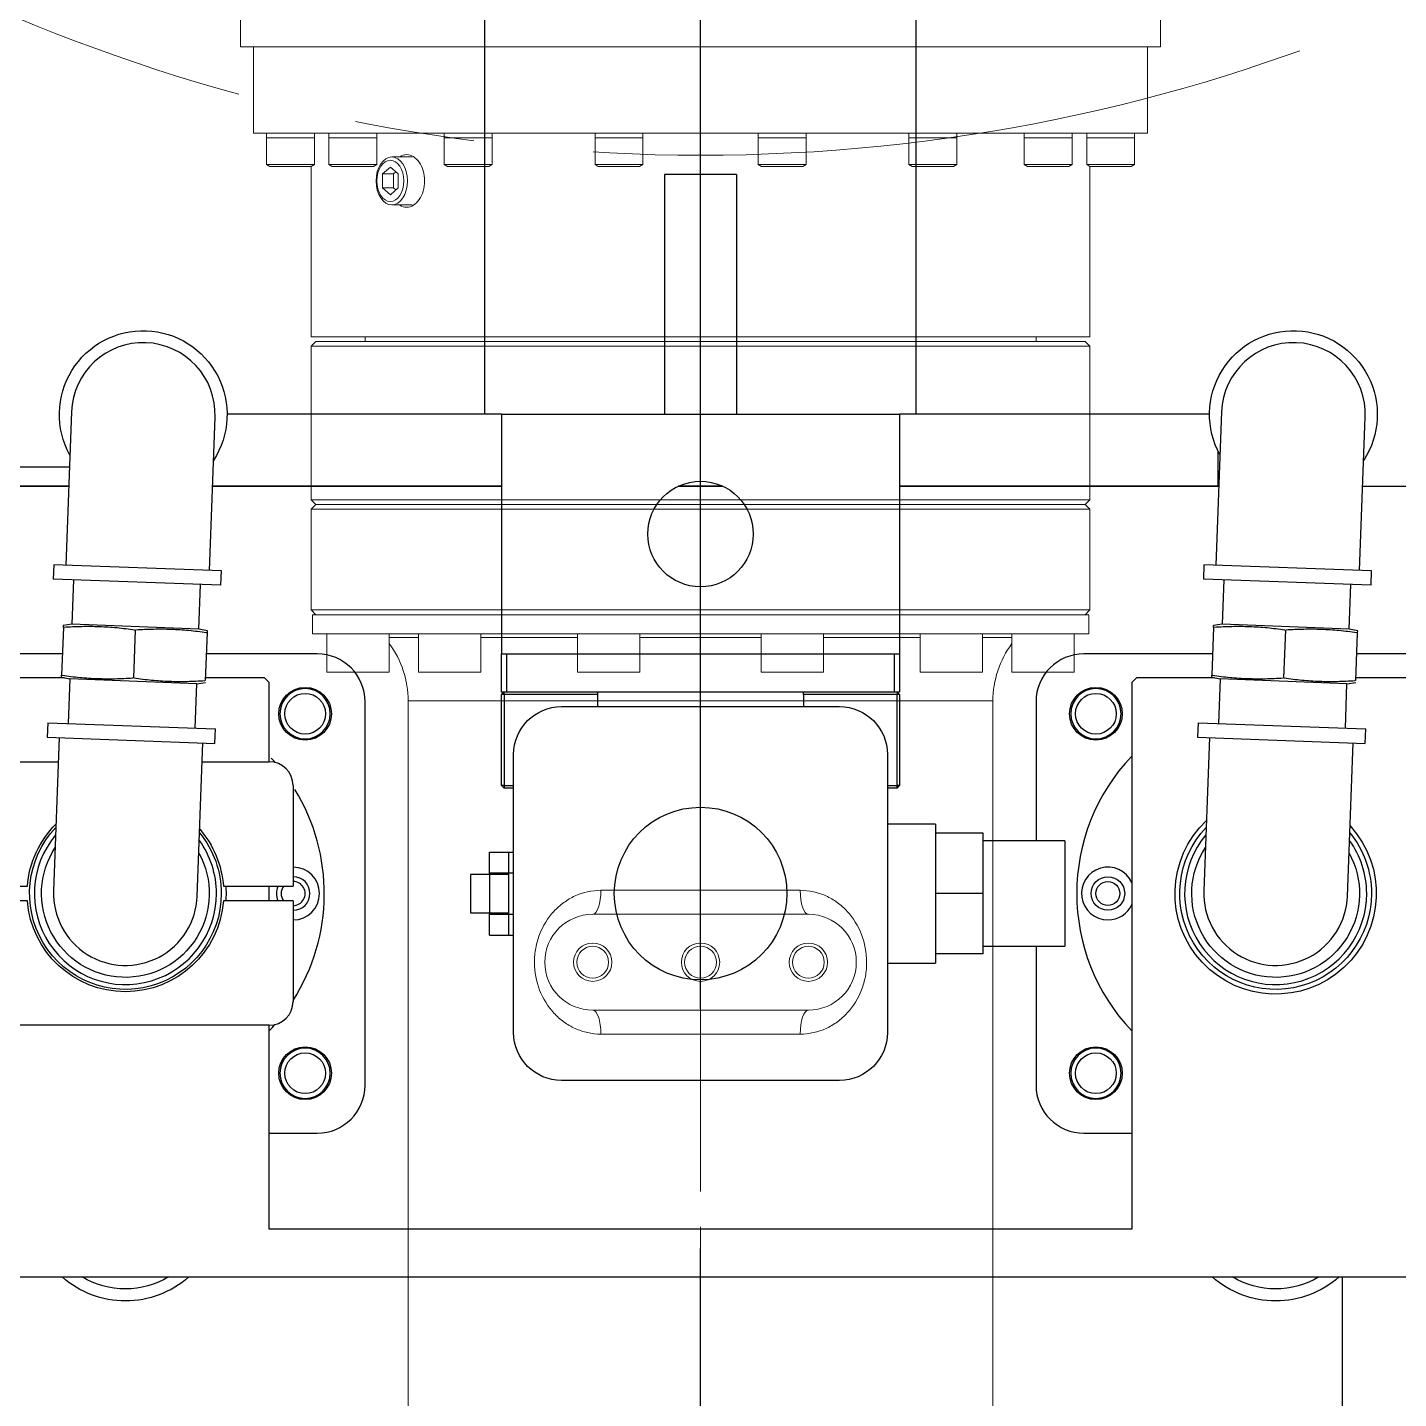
# Model space of a CAD drawing. Header units: millimetres. Extents: x 10462777 to 22643323, y 453826 to 1389191.
# Drawn here: x 11299967.4 to 11300253.5, y 583648.1 to 583934.1 of the extents above; entities that cross this region are included whole.
import ezdxf

# ---------------------------------------------------------------- set-up
doc = ezdxf.new("R2010")
doc.units = ezdxf.units.MM
doc.header["$LTSCALE"] = 200
doc.header["$MEASUREMENT"] = 0
for name, pattern in [('CENTER', [2, 1.25, -0.25, 0.25, -0.25]), ('CENTER2', [1.125, 0.75, -0.125, 0.125, -0.125]), ('PHANTOM', [2.5, 1.25, -0.25, 0.25, -0.25, 0.25, -0.25])]:
    doc.linetypes.add(name, pattern=pattern)
doc.layers.get('0').update_dxf_attribs({"linetype": 'CONTINUOUS'})
for name, color, linetype in [('1', 1, 'CENTER'), ('205', 4, 'CONTINUOUS'), ('DV1_DEFAULT', 7, 'CONTINUOUS')]:
    doc.layers.add(name, color=color, linetype=linetype)
doc.layers.add('203', color=7, linetype='CONTINUOUS', true_color=0xffffff)
doc.layers.add('LAYOUT', color=8, linetype='CONTINUOUS', lineweight=25)

# ---------------------------------------------------------------- blocks, each defined once
blk = doc.blocks.new('r710ic')
at = {"layer": 'DV1_DEFAULT', "color": 7, "linetype": 'Continuous', "lineweight": 0}
for p, q in [((272386.37, 104328.63), (272364.37, 104328.63)), ((272386.37, 104136.63), (272386.37, 104328.63)), ((272404.37, 104325.88), (272386.37, 104325.88)), ((272404.37, 104139.38), (272404.37, 104325.88)), ((272405.37, 104323.2), (272404.37, 104323.2)), ((272410.97, 104323.2), (272405.37, 104323.2)), ((272405.37, 104323.2), (272405.37, 104313.2)), ((272405.37, 104313.2), (272405.37, 104323.2)), ((272410.97, 104323.2), (272410.97, 104313.2)), ((272411.37, 104322.51), (272410.97, 104323.2)), ((272411.37, 104313.89), (272411.37, 104322.51)), ((272404.37, 104313.2), (272405.37, 104313.2)), ((272405.37, 104313.2), (272410.97, 104313.2)), ((272410.97, 104313.2), (272411.37, 104313.89)), ((272446.87, 104313.88), (272411.36, 104313.88)), ((272446.87, 104151.38), (272446.87, 104313.88)), ((272448.87, 104313.88), (272447.87, 104312.88)), ((272447.87, 104312.88), (272447.87, 104152.38)), ((272448.87, 104151.38), (272448.87, 104313.88)), ((272480.87, 104313.88), (272448.87, 104313.88)), ((272480.87, 104313.88), (272480.87, 104151.38)), ((272481.87, 104312.88), (272480.87, 104313.88)), ((272482.87, 104313.88), (272481.87, 104312.88)), ((272481.87, 104312.88), (272481.87, 104152.38)), ((272481.87, 104152.38), (272481.87, 104312.88)), ((272482.87, 104151.38), (272482.87, 104313.88)), ((272503.87, 104313.88), (272482.87, 104313.88)), ((272503.87, 104313.88), (272503.87, 104151.38)), ((272504.87, 104312.88), (272503.87, 104313.88)), ((272508.87, 104313.63), (272504.87, 104313.63)), ((272504.87, 104313.63), (272504.87, 104151.63)), ((272504.87, 104313.63), (272508.87, 104313.63)), ((272508.87, 104313.63), (272508.87, 104151.63)), ((272405.37, 104310.17), (272404.37, 104310.17)), ((272405.37, 104300.17), (272405.37, 104310.17)), ((272410.97, 104310.17), (272405.37, 104310.17)), ((272405.37, 104310.17), (272405.37, 104300.17)), ((272410.97, 104310.17), (272410.97, 104300.17)), ((272411.37, 104309.48), (272410.97, 104310.17)), ((272411.37, 104300.87), (272411.37, 104309.48)), ((272516.87, 104310.61), (272508.87, 104310.61)), ((272516.87, 104297.61), (272516.87, 104310.61)), ((272410.97, 104300.17), (272411.37, 104300.87)), ((272447.87, 104302.63), (272446.87, 104302.63)), ((272404.37, 104300.17), (272405.37, 104300.17)), ((272405.37, 104300.17), (272410.97, 104300.17)), ((272508.87, 104297.61), (272516.87, 104297.61)), ((272509.64, 104291.45), (272509.64, 104297.61)), ((272928.46, 104293.63), (272522.87, 104293.63)), ((272522.87, 104293.63), (272522.87, 104171.63)), ((272516.87, 104291.45), (272508.87, 104291.45)), ((272516.87, 104278.45), (272516.87, 104291.45)), ((272405.37, 104286.1), (272404.37, 104286.1)), ((272410.97, 104286.1), (272405.37, 104286.1)), ((272405.37, 104286.1), (272405.37, 104276.1)), ((272405.37, 104276.1), (272405.37, 104286.1)), ((272410.97, 104286.1), (272410.97, 104276.1)), ((272411.37, 104285.41), (272410.97, 104286.1)), ((272411.37, 104276.79), (272411.37, 104285.41)), ((272508.87, 104278.45), (272516.87, 104278.45)), ((272509.64, 104258.28), (272509.64, 104278.45)), ((272404.37, 104276.1), (272405.37, 104276.1)), ((272405.37, 104276.1), (272410.97, 104276.1)), ((272410.97, 104276.1), (272411.37, 104276.79)), ((272516.87, 104258.28), (272508.87, 104258.28)), ((272516.87, 104245.28), (272516.87, 104258.28)), ((272567.37, 104232.63), (272567.37, 104255.13)), ((272587.37, 104255.13), (272587.37, 104232.63)), ((272405.37, 104254.65), (272404.37, 104254.65)), ((272410.97, 104254.65), (272405.37, 104254.65)), ((272405.37, 104254.65), (272405.37, 104244.65)), ((272405.37, 104244.65), (272405.37, 104254.65)), ((272410.97, 104254.65), (272410.97, 104244.65)), ((272411.37, 104253.96), (272410.97, 104254.65)), ((272411.37, 104245.34), (272411.37, 104253.96)), ((272562.37, 104211.83), (272562.37, 104253.42)), ((272592.37, 104253.42), (272592.37, 104211.83)), ((272404.37, 104244.65), (272405.37, 104244.65)), ((272405.37, 104244.65), (272410.97, 104244.65)), ((272410.97, 104244.65), (272411.37, 104245.34)), ((272508.87, 104245.28), (272516.87, 104245.28)), ((272509.64, 104219.98), (272509.64, 104245.28)), ((272567.37, 104210.13), (272567.37, 104232.63)), ((272587.37, 104232.63), (272587.37, 104210.13)), ((272405.37, 104220.61), (272404.37, 104220.61)), ((272410.97, 104220.61), (272405.37, 104220.61)), ((272405.37, 104220.61), (272405.37, 104210.61)), ((272405.37, 104210.61), (272405.37, 104220.61)), ((272410.97, 104220.61), (272410.97, 104210.61)), ((272411.37, 104219.91), (272410.97, 104220.61)), ((272411.37, 104211.3), (272411.37, 104219.91)), ((272516.87, 104219.98), (272508.87, 104219.98)), ((272516.87, 104206.98), (272516.87, 104219.98)), ((272404.37, 104210.61), (272405.37, 104210.61)), ((272405.37, 104210.61), (272410.97, 104210.61)), ((272410.97, 104210.61), (272411.37, 104211.3)), ((272508.87, 104206.98), (272516.87, 104206.98)), ((272509.64, 104186.8), (272509.64, 104206.98)), ((272405.37, 104189.15), (272404.37, 104189.15)), ((272410.97, 104189.15), (272405.37, 104189.15)), ((272405.37, 104189.15), (272405.37, 104179.15)), ((272405.37, 104179.15), (272405.37, 104189.15)), ((272410.97, 104189.15), (272410.97, 104179.15)), ((272411.37, 104188.46), (272410.97, 104189.15)), ((272411.37, 104179.85), (272411.37, 104188.46)), ((272516.87, 104186.8), (272508.87, 104186.8)), ((272516.87, 104173.8), (272516.87, 104186.8)), ((272404.37, 104179.15), (272405.37, 104179.15)), ((272405.37, 104179.15), (272410.97, 104179.15)), ((272410.97, 104179.15), (272411.37, 104179.85)), ((272409.37, 104172.44), (272409.37, 104168.21)), ((272419.37, 104168.21), (272419.37, 104172.44)), ((272508.87, 104173.8), (272516.87, 104173.8)), ((272509.64, 104167.65), (272509.64, 104173.8)), ((272412.92, 104169.55), (272411.48, 104167.91)), ((272412.48, 104169.04), (272412.92, 104168.54)), ((272415.81, 104169.55), (272412.92, 104169.55)), ((272417.25, 104167.91), (272415.81, 104169.55)), ((272415.81, 104168.54), (272416.26, 104169.04)), ((272522.87, 104171.63), (272928.46, 104171.63)), ((272411.48, 104167.91), (272412.92, 104166.27)), ((272412.92, 104168.54), (272412.92, 104166.27)), ((272412.92, 104168.54), (272415.81, 104168.54)), ((272412.92, 104166.27), (272415.81, 104166.27)), ((272415.81, 104168.54), (272415.81, 104166.27)), ((272415.81, 104166.27), (272417.25, 104167.91)), ((272516.87, 104167.65), (272508.87, 104167.65)), ((272516.87, 104154.65), (272516.87, 104167.65)), ((272405.37, 104165.08), (272404.37, 104165.08)), ((272405.37, 104165.08), (272405.37, 104155.08)), ((272410.97, 104165.08), (272405.37, 104165.08)), ((272405.37, 104155.08), (272405.37, 104165.08)), ((272411.37, 104164.39), (272410.97, 104165.08)), ((272410.97, 104165.08), (272410.97, 104155.08)), ((272411.37, 104155.78), (272411.37, 104164.39)), ((272446.87, 104162.63), (272447.87, 104162.63)), ((272404.37, 104155.08), (272405.37, 104155.08)), ((272405.37, 104155.08), (272410.97, 104155.08)), ((272410.97, 104155.08), (272411.37, 104155.78)), ((272405.37, 104152.05), (272404.37, 104152.05)), ((272410.97, 104152.05), (272405.37, 104152.05)), ((272405.37, 104152.05), (272405.37, 104142.05)), ((272405.37, 104142.05), (272405.37, 104152.05)), ((272410.97, 104152.05), (272410.97, 104142.05)), ((272411.37, 104151.36), (272410.97, 104152.05)), ((272447.87, 104152.38), (272448.87, 104151.38)), ((272480.87, 104151.38), (272481.87, 104152.38)), ((272481.87, 104152.38), (272482.87, 104151.38)), ((272503.87, 104151.38), (272504.87, 104152.38)), ((272508.87, 104154.65), (272516.87, 104154.65)), ((272411.36, 104151.38), (272446.87, 104151.38)), ((272411.37, 104142.75), (272411.37, 104151.36)), ((272448.87, 104151.38), (272480.87, 104151.38)), ((272482.87, 104151.38), (272503.87, 104151.38)), ((272508.87, 104151.63), (272504.87, 104151.63)), ((272504.87, 104151.63), (272508.87, 104151.63)), ((272404.37, 104142.05), (272405.37, 104142.05)), ((272405.37, 104142.05), (272410.97, 104142.05)), ((272410.97, 104142.05), (272411.37, 104142.75)), ((272386.37, 104139.38), (272404.37, 104139.38)), ((272364.37, 104136.63), (272386.37, 104136.63))]:
    blk.add_line(p, q, dxfattribs=at)
at = {"layer": 'DV1_DEFAULT', "color": 1, "linetype": 'CENTER2', "lineweight": 0}
for p, q in [((274132.55, 104232.63), (269847.55, 104232.63)), ((269950.18, 104232.63), (274235.19, 104232.63))]:
    blk.add_line(p, q, dxfattribs=at)
at = {"layer": 'DV1_DEFAULT', "color": 3, "linetype": 'CENTER2', "lineweight": 0}
blk.add_circle((272041.37, 104232.63), 367.64, dxfattribs=at)
at = {"layer": 'DV1_DEFAULT', "color": 7, "linetype": 'Continuous', "lineweight": 0}
for centre, radius in [((272577.37, 104255.13), 4), ((272577.37, 104255.13), 3.32), ((272577.37, 104232.63), 4), ((272577.37, 104232.63), 3.32), ((272577.37, 104210.13), 4), ((272577.37, 104210.13), 3.32)]:
    blk.add_circle(centre, radius, dxfattribs=at)
for centre, radius, start, end in [((272522.87, 104313.63), 20, 233.2328, 270), ((272577.37, 104255.13), 10, 0, 180), ((272577.37, 104210.13), 10, 180, 0), ((272522.87, 104151.63), 20, 90, 126.7672)]:
    blk.add_arc(centre, radius, start, end, dxfattribs=at)
for centre, major_axis, start_param, end_param in [((272562.37, 104255.13), (5, 0), 4.712389, 6.283185), ((272592.37, 104255.13), (-5, 0), 0, 1.570796), ((272562.37, 104210.13), (-5, 0), 3.141593, 4.712389), ((272592.37, 104210.13), (5, 0), 1.570796, 3.141593)]:
    blk.add_ellipse(centre, major_axis=major_axis, ratio=0.340909, start_param=start_param, end_param=end_param, dxfattribs=at)
for centre, major_axis in [((272414.37, 104168.21), (5, 0)), ((272414.37, 104167.91), (-4.31, 0))]:
    blk.add_ellipse(centre, major_axis=major_axis, ratio=0.656059, dxfattribs=at)
for points, knots in [([(272562.37, 104253.42), (272562.37, 104254.37), (272562.47, 104255.29), (272562.87, 104257.09), (272563.16, 104257.97), (272563.92, 104259.64), (272564.38, 104260.42), (272565.46, 104261.91), (272566.09, 104262.6), (272568.12, 104264.48), (272569.77, 104265.51), (272573.36, 104266.9), (272575.36, 104267.28), (272578.33, 104267.29), (272579.34, 104267.2), (272581.29, 104266.84), (272582.23, 104266.57), (272584.96, 104265.52), (272586.6, 104264.5), (272588.65, 104262.6), (272589.26, 104261.92), (272590.34, 104260.44), (272590.81, 104259.64), (272591.95, 104257.15), (272592.37, 104255.32), (272592.37, 104253.42)], [0, 0, 0, 0, 0.0625, 0.0625, 0.125, 0.125, 0.1875, 0.1875, 0.25, 0.25, 0.375, 0.375, 0.5, 0.5, 0.5625, 0.5625, 0.625, 0.625, 0.75, 0.75, 0.8125, 0.8125, 0.875, 0.875, 1, 1, 1, 1]), ([(272592.37, 104211.83), (272592.37, 104210.89), (272592.26, 104209.97), (272591.87, 104208.17), (272591.57, 104207.29), (272590.81, 104205.62), (272590.35, 104204.83), (272589.27, 104203.35), (272588.65, 104202.65), (272586.61, 104200.77), (272584.97, 104199.75), (272581.38, 104198.35), (272579.38, 104197.97), (272576.4, 104197.97), (272575.39, 104198.06), (272573.44, 104198.42), (272572.5, 104198.69), (272569.77, 104199.74), (272568.14, 104200.76), (272566.09, 104202.65), (272565.48, 104203.34), (272564.4, 104204.82), (272563.92, 104205.62), (272562.79, 104208.11), (272562.37, 104209.94), (272562.37, 104211.83)], [0, 0, 0, 0, 0.0625, 0.0625, 0.125, 0.125, 0.1875, 0.1875, 0.25, 0.25, 0.375, 0.375, 0.5, 0.5, 0.5625, 0.5625, 0.625, 0.625, 0.75, 0.75, 0.8125, 0.8125, 0.875, 0.875, 1, 1, 1, 1]), ([(272409.35, 104169.86), (272409.04, 104170.31), (272408.87, 104170.8), (272408.87, 104172.25), (272409.46, 104173.22), (272411.49, 104174.63), (272412.91, 104175.06), (272415.81, 104175.06), (272417.24, 104174.63), (272419.27, 104173.23), (272419.87, 104172.26), (272419.87, 104171.31)], [0.4328262, 0.4328262, 0.4328262, 0.4328262, 0.5, 0.5, 0.625, 0.625, 0.75, 0.75, 0.875, 0.875, 1, 1, 1, 1])]:
    blk.add_open_spline(points, degree=3, knots=knots, dxfattribs=at)
blk.add_open_spline([(272419.87, 104171.31), (272419.87, 104170.81), (272419.71, 104170.33), (272419.41, 104169.9)], degree=3, dxfattribs=at)
at = {"layer": 'LAYOUT', "color": 3}
blk.add_circle((272041.37, 104232.63), 2050.12, dxfattribs=at)
blk = doc.blocks.new('A$C7DA30AB0')
at = {"layer": 'LAYOUT', "color": 6, "linetype": 'PHANTOM'}
blk.add_circle((3030.45, 3025.99, 0), 2693.02, dxfattribs=at)

msp = doc.modelspace()

# ---------------------------------------------------------------- linework, layer by layer
at = {"layer": '1', "color": 23, "linetype": 'CENTER'}
msp.add_line((11300107.87228, 579329.36568, 0), (11300107.87228, 587294.33381, 0), dxfattribs=at)
at = {"layer": '203', "color": 252, "linetype": 'CENTER'}
msp.add_line((11300241.84001, 583576.5435, 0), (11300241.84001, 583673.42613, 0), dxfattribs=at)
at = {"layer": '205', "color": 252, "linetype": 'Continuous'}
for p, q in [((11300062.87165, 583853.43816, 0), (11300062.87165, 584078.44443, 0)), ((11300152.87292, 583853.43816, 0), (11300152.87292, 584078.44443, 0)), ((11300115.37239, 583903.43065, 0), (11300100.37218, 583903.43065, 0)), ((11300100.37218, 583903.43065, 0), (11300100.37218, 583853.42994, 0)), ((11300115.37239, 583903.43065, 0), (11300115.37239, 583853.42994, 0)), ((11299976.6001, 583853.91865, 0), (11299975.4099, 583821.94034, 0)), ((11300066.37269, 583853.42994, 0), (11300009.09138, 583853.42994, 0)), ((11300066.37169, 583853.42994, 0), (11300066.37169, 583803.42923, 0)), ((11300066.37169, 583853.42994, 0), (11300149.37287, 583853.42994, 0)), ((11300214.09179, 583853.42994, 0), (11300149.37187, 583853.42994, 0)), ((11300149.37287, 583853.42994, 0), (11300149.37287, 583803.42923, 0)), ((11300216.60351, 583853.91865, 0), (11300215.41331, 583821.94034, 0)), ((11300005.38957, 583820.82453, 0), (11300006.57977, 583852.80284, 0)), ((11300245.39298, 583820.82453, 0), (11300246.58317, 583852.80284, 0)), ((11300215.87382, 583838.42972, 0), (11300215.87382, 583845.66967, 0)), ((11299944.86997, 583842.42978, 0), (11299976.17246, 583842.42978, 0)), ((11299937.86987, 583838.42972, 0), (11299976.02479, 583838.42972, 0)), ((11299976.02361, 583838.42972, 0), (11299942.86994, 583838.42972, 0)), ((11300006.04615, 583838.42972, 0), (11300066.37576, 583838.42972, 0)), ((11300066.37269, 583838.42972, 0), (11300006.04709, 583838.42972, 0)), ((11300112.45222, 583838.42972, 0), (11300103.29234, 583838.42972, 0)), ((11300103.29284, 583838.42972, 0), (11300112.45172, 583838.42972, 0)), ((11300149.36881, 583838.42972, 0), (11300216.0257, 583838.42972, 0)), ((11300215.87382, 583838.42972, 0), (11300149.37187, 583838.42972, 0)), ((11300216.02704, 583838.42972, 0), (11300215.87382, 583838.42972, 0)), ((11300246.04706, 583838.42972, 0), (11300277.8747, 583838.42972, 0)), ((11299972.9116, 583822.03332, 0), (11299972.80002, 583819.03535, 0)), ((11300007.88788, 583820.73155, 0), (11299972.9116, 583822.03332, 0)), ((11300212.91501, 583822.03332, 0), (11300212.80343, 583819.03535, 0)), ((11300247.89129, 583820.73155, 0), (11300212.91501, 583822.03332, 0)), ((11300007.7763, 583817.73358, 0), (11299972.80002, 583819.03535, 0)), ((11299977.04713, 583818.87715, 0), (11299976.70144, 583809.58889, 0)), ((11300007.7763, 583817.73358, 0), (11300007.88788, 583820.73155, 0)), ((11300247.77971, 583817.73358, 0), (11300212.80343, 583819.03535, 0)), ((11300217.05054, 583818.87715, 0), (11300216.70484, 583809.58889, 0)), ((11300247.77971, 583817.73358, 0), (11300247.89129, 583820.73155, 0)), ((11300003.18348, 583808.60326, 0), (11300003.52917, 583817.89152, 0)), ((11300243.18689, 583808.60326, 0), (11300243.53258, 583817.89152, 0)), ((11299974.92639, 583808.94915, 0), (11299974.55445, 583798.95592, 0)), ((11299976.70144, 583809.58889, 0), (11299974.8729, 583809.33618, 0)), ((11299974.92639, 583808.94915, 0), (11299975.04919, 583808.94458, 0)), ((11300001.41034, 583808.66925, 0), (11299976.70144, 583809.58889, 0)), ((11299989.91622, 583808.39124, 0), (11299989.54429, 583798.39802, 0)), ((11299989.79342, 583808.39581, 0), (11299989.91622, 583808.39124, 0)), ((11299989.91622, 583808.39124, 0), (11299990.03902, 583808.38667, 0)), ((11300003.18348, 583808.60326, 0), (11300001.41034, 583808.66925, 0)), ((11300004.98817, 583808.21533, 0), (11300003.18348, 583808.60326, 0)), ((11300004.90606, 583807.83334, 0), (11300004.53412, 583797.84012, 0)), ((11300004.78326, 583807.83791, 0), (11300004.90606, 583807.83334, 0)), ((11300004.92081, 583808.22981, 0), (11300004.90606, 583807.83334, 0)), ((11300214.9298, 583808.94915, 0), (11300214.55786, 583798.95592, 0)), ((11300216.70484, 583809.58889, 0), (11300214.87631, 583809.33618, 0)), ((11300214.9298, 583808.94915, 0), (11300215.0526, 583808.94458, 0)), ((11300241.41375, 583808.66925, 0), (11300216.70484, 583809.58889, 0)), ((11300229.91963, 583808.39124, 0), (11300229.5477, 583798.39802, 0)), ((11300229.79683, 583808.39581, 0), (11300229.91963, 583808.39124, 0)), ((11300229.91963, 583808.39124, 0), (11300230.04243, 583808.38667, 0)), ((11300243.18689, 583808.60326, 0), (11300241.41375, 583808.66925, 0)), ((11300244.99158, 583808.21533, 0), (11300243.18689, 583808.60326, 0)), ((11300244.90947, 583807.83334, 0), (11300244.53753, 583797.84012, 0)), ((11300244.78667, 583807.83791, 0), (11300244.90947, 583807.83334, 0)), ((11300244.92422, 583808.22981, 0), (11300244.90947, 583807.83334, 0)), ((11299974.72164, 583803.42923, 0), (11299947.87001, 583803.42923, 0)), ((11300027.87115, 583803.42923, 0), (11300004.74207, 583803.42923, 0)), ((11300066.37169, 583803.42923, 0), (11300149.37287, 583803.42923, 0)), ((11300066.37169, 583795.42911, 0), (11300066.37169, 583803.42923, 0)), ((11300067.37171, 583803.42923, 0), (11300067.37171, 583795.42911, 0)), ((11300148.37286, 583795.42911, 0), (11300148.37286, 583803.42923, 0)), ((11300149.37287, 583803.42923, 0), (11300149.37287, 583795.42911, 0)), ((11300214.72505, 583803.42923, 0), (11300187.87342, 583803.42923, 0)), ((11300267.87456, 583803.42923, 0), (11300244.74548, 583803.42923, 0)), ((11299974.5397, 583798.55946, 0), (11299974.55445, 583798.95592, 0)), ((11299974.67725, 583798.95135, 0), (11299974.55445, 583798.95592, 0)), ((11300214.54311, 583798.55946, 0), (11300214.55786, 583798.95592, 0)), ((11300214.68066, 583798.95135, 0), (11300214.55786, 583798.95592, 0)), ((11299975.14567, 583798.42916, 0), (11299958.87017, 583798.42916, 0)), ((11299974.47234, 583798.57393, 0), (11299976.27703, 583798.186, 0)), ((11299976.27703, 583798.186, 0), (11299975.93134, 583788.89774, 0)), ((11300002.75908, 583797.20038, 0), (11299976.27703, 583798.186, 0)), ((11299989.54429, 583798.39802, 0), (11299989.42149, 583798.40259, 0)), ((11299989.66709, 583798.39345, 0), (11299989.54429, 583798.39802, 0)), ((11300002.41338, 583787.91211, 0), (11300002.75908, 583797.20038, 0)), ((11300002.75908, 583797.20038, 0), (11300004.58761, 583797.45308, 0)), ((11300004.53412, 583797.84012, 0), (11300004.41132, 583797.84469, 0)), ((11300016.87099, 583798.42916, 0), (11300004.55597, 583798.42916, 0)), ((11300017.87101, 583797.42914, 0), (11300016.87099, 583798.42916, 0)), ((11300017.87101, 583780.92741, 0), (11300017.87101, 583797.42914, 0)), ((11300198.87358, 583798.42916, 0), (11300197.87356, 583797.42914, 0)), ((11300197.87356, 583797.42914, 0), (11300197.87356, 583683.42752, 0)), ((11300215.14908, 583798.42916, 0), (11300198.87358, 583798.42916, 0)), ((11300214.47575, 583798.57393, 0), (11300216.28044, 583798.186, 0)), ((11300216.28044, 583798.186, 0), (11300215.93475, 583788.89774, 0)), ((11300242.76248, 583797.20038, 0), (11300216.28044, 583798.186, 0)), ((11300229.5477, 583798.39802, 0), (11300229.4249, 583798.40259, 0)), ((11300229.6705, 583798.39345, 0), (11300229.5477, 583798.39802, 0)), ((11300242.41679, 583787.91211, 0), (11300242.76248, 583797.20038, 0)), ((11300242.76248, 583797.20038, 0), (11300244.59102, 583797.45308, 0)), ((11300244.53753, 583797.84012, 0), (11300244.41473, 583797.84469, 0)), ((11300256.8744, 583798.42916, 0), (11300244.55938, 583798.42916, 0)), ((11300037.87129, 583713.42795, 0), (11300037.87129, 583793.42909, 0)), ((11300067.37171, 583795.42911, 0), (11300066.37169, 583795.42911, 0)), ((11300066.8717, 583795.42911, 0), (11300066.37169, 583794.92911, 0)), ((11300066.37169, 583775.92884, 0), (11300066.37169, 583794.92911, 0)), ((11300066.8717, 583794.92911, 0), (11300066.37169, 583794.92911, 0)), ((11300066.8717, 583794.92911, 0), (11300066.8717, 583795.42911, 0)), ((11300066.8717, 583794.92911, 0), (11300066.8717, 583775.92884, 0)), ((11300086.37198, 583794.92911, 0), (11300066.8717, 583794.92911, 0)), ((11300148.37286, 583795.42911, 0), (11300067.37171, 583795.42911, 0)), ((11300086.37198, 583795.42911, 0), (11300086.37198, 583794.92911, 0)), ((11300086.37198, 583794.92911, 0), (11300086.37198, 583792.42898, 0)), ((11300129.37259, 583794.92911, 0), (11300129.37259, 583795.42911, 0)), ((11300129.37259, 583794.92911, 0), (11300129.37259, 583792.42898, 0)), ((11300148.87287, 583794.92911, 0), (11300129.37259, 583794.92911, 0)), ((11300149.37287, 583795.42911, 0), (11300148.37286, 583795.42911, 0)), ((11300148.87287, 583795.42911, 0), (11300148.87287, 583794.92911, 0)), ((11300149.37287, 583794.92911, 0), (11300148.87287, 583795.42911, 0)), ((11300148.87287, 583775.92884, 0), (11300148.87287, 583794.92911, 0)), ((11300149.37287, 583794.92911, 0), (11300148.87287, 583794.92911, 0)), ((11300149.37287, 583794.92911, 0), (11300149.37287, 583775.92884, 0)), ((11300177.87328, 583793.42909, 0), (11300177.87328, 583764.42742, 0)), ((11300078.87187, 583792.42907, 0), (11300136.8727, 583792.42907, 0)), ((11299971.68421, 583789.05568, 0), (11299971.57263, 583786.05772, 0)), ((11299971.68421, 583789.05568, 0), (11300006.66049, 583787.75391, 0)), ((11300006.54891, 583784.75594, 0), (11300006.66049, 583787.75391, 0)), ((11300211.68762, 583789.05568, 0), (11300211.57604, 583786.05772, 0)), ((11300211.68762, 583789.05568, 0), (11300246.6639, 583787.75391, 0)), ((11300246.55232, 583784.75594, 0), (11300246.6639, 583787.75391, 0)), ((11299971.57263, 583786.05772, 0), (11300006.54891, 583784.75594, 0)), ((11299974.07094, 583785.96473, 0), (11299972.88075, 583753.98642, 0)), ((11300002.86041, 583752.87061, 0), (11300004.05061, 583784.84893, 0)), ((11300211.57604, 583786.05772, 0), (11300246.55232, 583784.75594, 0)), ((11300214.07435, 583785.96473, 0), (11300212.88415, 583753.98642, 0)), ((11300242.86382, 583752.87061, 0), (11300244.05402, 583784.84893, 0)), ((11300068.87173, 583724.4281, 0), (11300068.87173, 583782.42893, 0)), ((11300146.87284, 583782.42893, 0), (11300146.87284, 583724.4281, 0)), ((11299928.90505, 583780.92891, 0), (11299973.88163, 583780.92891, 0)), ((11300003.90393, 583780.92891, 0), (11300017.87101, 583780.92891, 0)), ((11300022.87108, 583775.92884, 0), (11300022.87108, 583754.92854, 0)), ((11300066.37169, 583775.92884, 0), (11300066.8717, 583775.42883, 0)), ((11300066.8717, 583775.92884, 0), (11300066.37169, 583775.92884, 0)), ((11300066.8717, 583775.92884, 0), (11300068.87173, 583775.92884, 0)), ((11300066.8717, 583775.92884, 0), (11300066.8717, 583775.42883, 0)), ((11300146.87271, 583775.92884, 0), (11300148.87287, 583775.92884, 0)), ((11300148.87287, 583775.42883, 0), (11300148.87287, 583775.92884, 0)), ((11300149.37287, 583775.92884, 0), (11300148.87287, 583775.92884, 0)), ((11300148.87287, 583775.42883, 0), (11300149.37287, 583775.92884, 0)), ((11300068.87173, 583775.42883, 0), (11300066.8717, 583775.42883, 0)), ((11300148.87287, 583775.42883, 0), (11300146.87271, 583775.42883, 0)), ((11300156.87298, 583767.92872, 0), (11300146.87297, 583767.92872, 0)), ((11300156.87298, 583767.92872, 0), (11300156.87298, 583765.98606, 0)), ((11300166.87312, 583765.98606, 0), (11300156.87298, 583765.98606, 0)), ((11300156.87298, 583765.98606, 0), (11300156.87298, 583753.42852, 0)), ((11300166.87312, 583753.42852, 0), (11300166.87312, 583765.98606, 0)), ((11300183.87336, 583764.42867, 0), (11300166.87312, 583764.42867, 0)), ((11300183.87336, 583764.42867, 0), (11300183.87336, 583742.42836, 0)), ((11300063.87166, 583757.75871, 0), (11300063.87166, 583762.08889, 0)), ((11300063.87166, 583762.08889, 0), (11300067.87172, 583762.08889, 0)), ((11300067.87172, 583757.75871, 0), (11300067.87172, 583762.08889, 0)), ((11300067.87172, 583762.08889, 0), (11300068.87176, 583762.08889, 0)), ((11300063.87174, 583757.42857, 0), (11300059.8716, 583757.42857, 0)), ((11300059.8716, 583757.42857, 0), (11300059.8716, 583749.42846, 0)), ((11300063.87166, 583757.42853, 0), (11300063.87166, 583757.75871, 0)), ((11300063.87166, 583757.75871, 0), (11300067.87172, 583757.75871, 0)), ((11300067.87187, 583757.42857, 0), (11300063.87166, 583757.42857, 0)), ((11300063.87166, 583757.42857, 0), (11300063.87166, 583749.42846, 0)), ((11300067.87172, 583749.09833, 0), (11300067.87172, 583757.75871, 0)), ((11300067.87172, 583757.75871, 0), (11300068.87176, 583757.75871, 0)), ((11299930.30553, 583754.92854, 0), (11299967.42524, 583754.92854, 0)), ((11300008.31592, 583754.92854, 0), (11300022.87108, 583754.92854, 0)), ((11300017.87101, 583751.92825, 0), (11300017.87101, 583754.92791, 0)), ((11300166.87312, 583753.42852, 0), (11300156.87298, 583753.42852, 0)), ((11300156.87298, 583753.42852, 0), (11300156.87298, 583740.87097, 0)), ((11300166.87312, 583740.87097, 0), (11300166.87312, 583753.42852, 0)), ((11299967.42524, 583751.9285, 0), (11299930.30553, 583751.9285, 0)), ((11300022.87108, 583751.9285, 0), (11300008.31592, 583751.9285, 0)), ((11300022.87108, 583751.9285, 0), (11300022.87108, 583730.9282, 0)), ((11300022.87054, 583747.92844, 0), (11300022.87108, 583747.92844, 0)), ((11300022.87073, 583749.92847, 0), (11300022.87108, 583749.92847, 0)), ((11300059.8716, 583749.42846, 0), (11300063.87174, 583749.42846, 0)), ((11300063.87166, 583749.09833, 0), (11300063.87166, 583749.42851, 0)), ((11300063.87166, 583749.42846, 0), (11300067.87187, 583749.42846, 0)), ((11300063.87166, 583744.76814, 0), (11300063.87166, 583749.09833, 0)), ((11300063.87166, 583749.09833, 0), (11300067.87172, 583749.09833, 0)), ((11300067.87172, 583749.09833, 0), (11300068.87176, 583749.09833, 0)), ((11300067.87172, 583744.76814, 0), (11300067.87172, 583749.09833, 0)), ((11300063.87166, 583744.76814, 0), (11300067.87172, 583744.76814, 0)), ((11300067.87172, 583744.76814, 0), (11300068.87176, 583744.76814, 0)), ((11300166.87312, 583742.42836, 0), (11300183.87336, 583742.42836, 0)), ((11300177.87328, 583742.42836, 0), (11300177.87328, 583713.42795, 0)), ((11300146.87289, 583738.92831, 0), (11300156.87298, 583738.92831, 0)), ((11300166.87312, 583740.87097, 0), (11300156.87298, 583740.87097, 0)), ((11300156.87298, 583740.87097, 0), (11300156.87298, 583738.92831, 0)), ((11300017.87101, 583725.92813, 0), (11299887.86916, 583725.92813, 0)), ((11300017.87101, 583683.42752, 0), (11300017.87101, 583725.92875, 0)), ((11300136.8727, 583714.42796, 0), (11300078.87187, 583714.42796, 0)), ((11300017.87101, 583703.42781, 0), (11300027.87115, 583703.42781, 0)), ((11300187.87342, 583703.42781, 0), (11300197.87481, 583703.42781, 0)), ((11300197.87356, 583683.42752, 0), (11300017.87101, 583683.42752, 0)), ((11299959.87018, 583673.42738, 0), (11300255.87439, 583673.42738, 0))]:
    msp.add_line(p, q, dxfattribs=at)
for centre, radius in [((11300107.87228, 583828.42958, 0), 11.00016), ((11300025.37111, 583790.92905, 0), 5.50008), ((11300190.37346, 583790.92905, 0), 5.50008), ((11300025.37111, 583790.92905, 0), 4.25006), ((11300190.37346, 583790.92905, 0), 4.25006), ((11300107.87228, 583753.42852, 0), 18.00026), ((11300192.87349, 583753.42852, 0), 3.50005), ((11300192.87349, 583753.42852, 0), 2.50004), ((11300025.37111, 583715.92798, 0), 5.50008), ((11300190.37346, 583715.92798, 0), 5.50008), ((11300025.37111, 583715.92798, 0), 4.25006), ((11300190.37346, 583715.92798, 0), 4.25006)]:
    msp.add_circle(centre, radius, dxfattribs=at)
at = {"layer": '205', "color": 252, "linetype": 'Continuous', "extrusion": (0, 0, -1)}
for centre in [(-11300025.37111, 583790.92905, 0), (-11300190.37346, 583790.92905, 0), (-11300025.37111, 583715.92798, 0), (-11300190.37346, 583715.92798, 0)]:
    msp.add_circle(centre, 5.25007, dxfattribs=at)
for centre, radius, start, end in [((-11299991.58993, 583853.36075, 0), 17.50025, 331.1321373, 92.1314925), ((-11299991.58993, 583853.36075, 0), 17.50025, 92.1314925, 213.1308478), ((-11300231.59334, 583853.36075, 0), 17.50025, 331.1321373, 92.1314925), ((-11300231.59334, 583853.36075, 0), 17.50025, 92.1314925, 213.1308478), ((-11300078.87187, 583782.42893, 0), 10.00014, 0, 90), ((-11300136.8727, 583782.42893, 0), 10.00014, 90, 180), ((-11299987.87058, 583753.42852, 0), 20.00028, 180, 43.5431364), ((-11299987.87058, 583753.42852, 0), 20.50029, 4.1961241, 45.1031307), ((-11300227.87399, 583753.42852, 0), 21.0003, 137.7167741, 46.5445199), ((-11300227.87399, 583753.42852, 0), 20.00028, 180, 43.5431364), ((-11299987.87058, 583753.42852, 0), 20.00028, 140.7206063, 180), ((-11299987.87058, 583753.42852, 0), 20.50029, 139.1602622, 175.8038759), ((-11300227.87399, 583753.42852, 0), 20.00028, 140.7206063, 180), ((-11299987.87058, 583753.42852, 0), 17.50025, 272.1314925, 33.1364956), ((-11299987.87058, 583753.42852, 0), 17.50025, 151.1264895, 272.1314925), ((-11300227.87399, 583753.42852, 0), 17.50025, 272.1314925, 33.1364956), ((-11300227.87399, 583753.42852, 0), 17.50025, 151.1264895, 272.1314925), ((-11299987.87058, 583753.42852, 0), 21.0003, 175.9041247, 184.1008588), ((-11299987.87058, 583753.42852, 0), 20.50029, 184.1961241, 355.8038759), ((-11300078.87187, 583724.4281, 0), 10.00014, 270, 0), ((-11300136.8727, 583724.4281, 0), 10.00014, 180, 270), ((-11299987.87058, 583688.42759, 0), 20.00028, 270, 311.4112695), ((-11299987.87058, 583688.42759, 0), 17.50025, 270, 301.004989), ((-11299987.87058, 583688.42759, 0), 20.00028, 228.5887305, 270), ((-11299987.87058, 583688.42759, 0), 17.50025, 238.995011, 270), ((-11300227.87399, 583688.42759, 0), 20.00028, 270, 311.4112695), ((-11300227.87399, 583688.42759, 0), 17.50025, 270, 301.004989), ((-11300227.87399, 583688.42759, 0), 20.00028, 228.5887305, 270), ((-11300227.87399, 583688.42759, 0), 17.50025, 238.995011, 270)]:
    msp.add_arc(centre, radius, start, end, dxfattribs=at)
at = {"layer": '205', "color": 252, "linetype": 'Continuous'}
for centre, radius, start, end in [((11299991.58993, 583853.36075, 0), 15.00021, 357.8685075, 177.8685075), ((11300231.59334, 583853.36075, 0), 15.00021, 357.8685075, 177.8685075), ((11300027.87115, 583793.42909, 0), 10.00014, 0, 90), ((11300187.87342, 583793.42909, 0), 10.00014, 90, 180), ((11299987.87058, 583753.42852, 0), 41.50059, 41.2200026, 42.9187465), ((11300227.87399, 583753.42852, 0), 41.50059, 136.2881352, 223.7062665), ((11300017.87101, 583775.92884, 0), 5.00007, 0, 90), ((11299987.87058, 583753.42852, 0), 41.50059, 327.4874999, 31.5450029), ((11299987.87058, 583753.42852, 0), 19.00027, 140.0006265, 0), ((11299987.87058, 583753.42852, 0), 19.00027, 0, 35.7243859), ((11300227.87399, 583753.42852, 0), 19.00027, 140.0006265, 0), ((11300227.87399, 583753.42852, 0), 19.00027, 0, 35.7243859), ((11300022.87108, 583753.42852, 0), 5.50008, 270, 89.9943267), ((11300192.87349, 583753.42852, 0), 5.50008, 24.6094166, 270), ((11300022.87108, 583753.42852, 0), 2.50004, 269.9944224, 89.9944996), ((11300022.87108, 583753.42852, 0), 3.50005, 270, 89.9942821), ((11299987.87058, 583753.42852, 0), 15.00021, 177.8685075, 357.8685075), ((11300022.87108, 583753.42852, 0), 3.50005, 154.6198873, 205.3742896), ((11300022.87108, 583753.42852, 0), 2.50004, 143.1281594, 216.8664526), ((11300227.87399, 583753.42852, 0), 15.00021, 177.8685075, 357.8685075), ((11300192.87349, 583753.42852, 0), 5.50008, 270, 335.3737552), ((11300017.87101, 583730.9282, 0), 5.00007, 270, 0), ((11299987.87058, 583753.42852, 0), 41.50059, 316.2824956, 318.7631198), ((11300027.87115, 583713.42795, 0), 10.00014, 270, 0), ((11300187.87342, 583713.42795, 0), 10.00014, 180, 270)]:
    msp.add_arc(centre, radius, start, end, dxfattribs=at)
for points, knots in [([(11299974.92639, 583808.94915, 0), (11299974.93099, 583809.07268, 0), (11299974.93471, 583809.1728, 0), (11299974.93979, 583809.30929, 0), (11299974.94114, 583809.34543, 0), (11299974.94114, 583809.34561, 0)], [0, 0, 0, 0, 0.500638734, 0.500638734, 1, 1, 1, 1]), ([(11299989.79342, 583808.39581, 0), (11299988.56934, 583808.56508, 0), (11299987.34438, 583808.71092, 0), (11299984.89209, 583808.93905, 0), (11299982.43741, 583809.10281, 0), (11299979.97734, 583809.12197, 0), (11299977.51488, 583809.07676, 0), (11299976.28247, 583809.02238, 0), (11299975.04919, 583808.94458, 0)], [0, 0, 0, 0, 0.25, 0.25, 0.5, 0.75, 0.75, 1, 1, 1, 1]), ([(11300004.78326, 583807.83791, 0), (11300003.55917, 583808.00718, 0), (11300002.33421, 583808.15302, 0), (11299999.88192, 583808.38115, 0), (11299997.42724, 583808.54491, 0), (11299994.96718, 583808.56407, 0), (11299992.50472, 583808.51886, 0), (11299991.27231, 583808.46448, 0), (11299990.03902, 583808.38667, 0)], [0, 0, 0, 0, 0.25, 0.25, 0.5, 0.75, 0.75, 1, 1, 1, 1]), ([(11300214.9298, 583808.94915, 0), (11300214.9344, 583809.07268, 0), (11300214.93812, 583809.1728, 0), (11300214.9432, 583809.30929, 0), (11300214.94455, 583809.34543, 0), (11300214.94455, 583809.34561, 0)], [0, 0, 0, 0, 0.500638735, 0.500638735, 1, 1, 1, 1]), ([(11300229.79683, 583808.39581, 0), (11300228.57274, 583808.56508, 0), (11300227.34778, 583808.71092, 0), (11300224.8955, 583808.93905, 0), (11300222.44082, 583809.10281, 0), (11300219.98075, 583809.12197, 0), (11300217.51829, 583809.07676, 0), (11300216.28588, 583809.02238, 0), (11300215.0526, 583808.94458, 0)], [0, 0, 0, 0, 0.25, 0.25, 0.5, 0.75, 0.75, 1, 1, 1, 1]), ([(11300244.78667, 583807.83791, 0), (11300243.56258, 583808.00718, 0), (11300242.33762, 583808.15302, 0), (11300239.88533, 583808.38115, 0), (11300237.43065, 583808.54491, 0), (11300234.97059, 583808.56407, 0), (11300232.50813, 583808.51886, 0), (11300231.27571, 583808.46448, 0), (11300230.04243, 583808.38667, 0)], [0, 0, 0, 0, 0.25, 0.25, 0.5, 0.75, 0.75, 1, 1, 1, 1]), ([(11299974.67725, 583798.95135, 0), (11299975.90134, 583798.78209, 0), (11299977.1263, 583798.63624, 0), (11299979.57859, 583798.40812, 0), (11299982.03327, 583798.24435, 0), (11299984.49333, 583798.2252, 0), (11299986.95579, 583798.2704, 0), (11299988.1882, 583798.32478, 0), (11299989.42149, 583798.40259, 0)], [0, 0, 0, 0, 0.25, 0.25, 0.5, 0.75, 0.75, 1, 1, 1, 1]), ([(11300214.68066, 583798.95135, 0), (11300215.90475, 583798.78209, 0), (11300217.12971, 583798.63624, 0), (11300219.582, 583798.40812, 0), (11300222.03668, 583798.24435, 0), (11300224.49674, 583798.2252, 0), (11300226.9592, 583798.2704, 0), (11300228.19161, 583798.32478, 0), (11300229.4249, 583798.40259, 0)], [0, 0, 0, 0, 0.25, 0.25, 0.5, 0.75, 0.75, 1, 1, 1, 1]), ([(11299989.66709, 583798.39345, 0), (11299990.89117, 583798.22418, 0), (11299992.11614, 583798.07834, 0), (11299994.56842, 583797.85022, 0), (11299997.0231, 583797.68645, 0), (11299999.48317, 583797.66729, 0), (11300001.94563, 583797.7125, 0), (11300003.17804, 583797.76688, 0), (11300004.41132, 583797.84469, 0)], [0, 0, 0, 0, 0.25, 0.25, 0.5, 0.75, 0.75, 1, 1, 1, 1]), ([(11300229.6705, 583798.39345, 0), (11300230.89458, 583798.22418, 0), (11300232.11954, 583798.07834, 0), (11300234.57183, 583797.85022, 0), (11300237.02651, 583797.68645, 0), (11300239.48658, 583797.66729, 0), (11300241.94904, 583797.7125, 0), (11300243.18145, 583797.76688, 0), (11300244.41473, 583797.84469, 0)], [0, 0, 0, 0, 0.25, 0.25, 0.5, 0.75, 0.75, 1, 1, 1, 1])]:
    msp.add_open_spline(points, degree=3, knots=knots, dxfattribs=at)

# ---------------------------------------------------------------- block references
at = {"ltscale": 10}
msp.add_blockref('A$C7DA30AB0', (11294684.4077, 580408.4363, 0), dxfattribs=at)
at = {"layer": 'LAYOUT', "color": 2, "rotation": 270}
msp.add_blockref('r710ic', (11195875.24796, 856316.46559, 0), dxfattribs=at)

doc.saveas('drawing.dxf')
